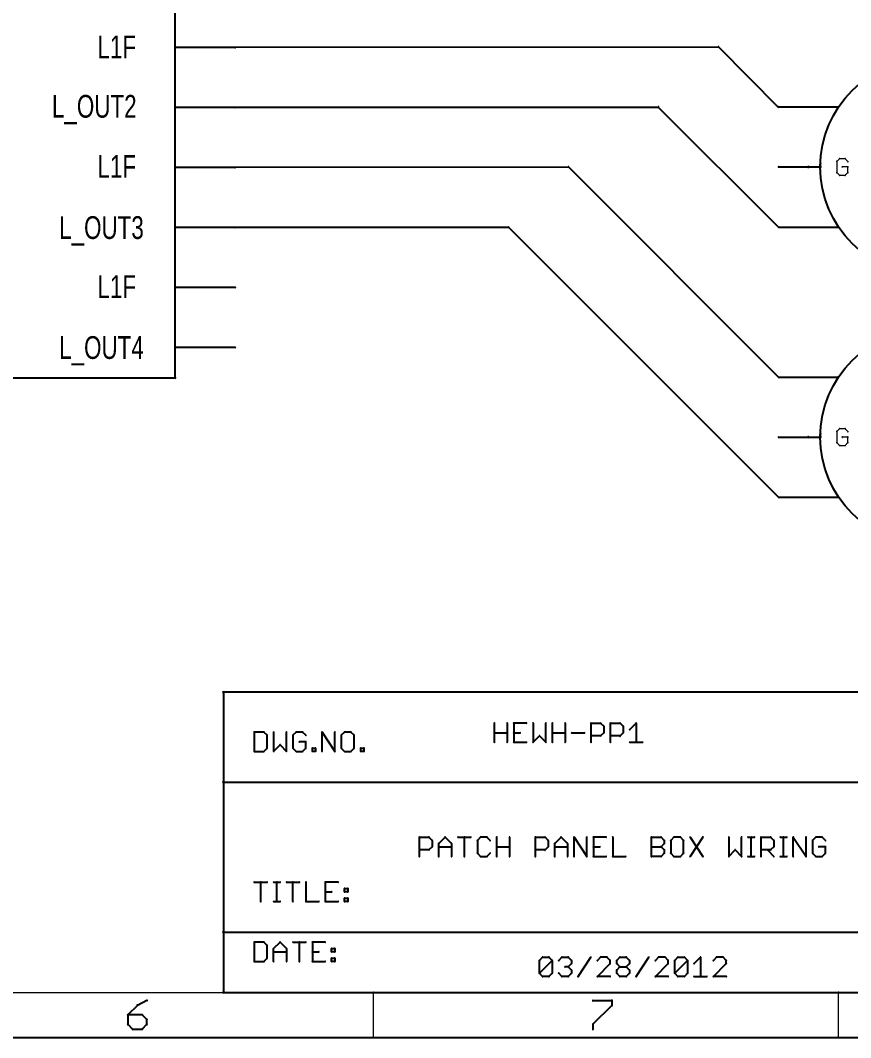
# Paper-space layout 'PATCH PANEL LAYOUT' of a CAD drawing. Header units: inches. Extents: x 0 to 12.8, y 0.2 to 9.1.
# Drawn here: x 8.273 to 11.04, y 0.249 to 3.639 of the extents above; entities that cross this region are included whole.
import ezdxf

# ---------------------------------------------------------------- set-up
doc = ezdxf.new("R2010")
doc.units = ezdxf.units.IN
doc.header["$MEASUREMENT"] = 0
for name, color, linetype in [('94', 14, 'Continuous'), ('95', 250, 'Continuous'), ('97', 94, 'Continuous'), ('TEXT', 4, 'Continuous'), ('THIN_NEON_GREEN', 3, 'Continuous'), ('THIN_RED', 1, 'Continuous')]:
    doc.layers.add(name, color=color, linetype=linetype)
doc.styles.add('SLDTEXTSTYLE0', font='TXT', dxfattribs={"width": 0.736842})

psp = doc.layouts.new('PATCH PANEL LAYOUT')

# ---------------------------------------------------------------- linework, layer by layer
at = {"layer": '94', "lineweight": 25}
for p, q in [((8.9895, 3.548), (8.7895, 3.548)), ((8.9895, 3.348), (8.7895, 3.348)), ((10.8, 3.35), (11, 3.35)), ((10.94, 3.15), (10.94, 3.16)), ((8.9895, 3.148), (8.7895, 3.148)), ((10.8, 3.15), (10.9, 3.15)), ((10.9, 3.15), (10.94, 3.15)), ((10.8, 2.95), (11, 2.95)), ((8.9895, 2.948), (8.7895, 2.948)), ((8.9895, 2.748), (8.7895, 2.748)), ((8.9895, 2.548), (8.7895, 2.548)), ((10.8, 2.45), (11, 2.45)), ((10.8, 2.25), (10.9, 2.25)), ((10.9, 2.25), (10.94, 2.25)), ((10.94, 2.25), (10.94, 2.26)), ((10.8, 2.05), (11, 2.05)), ((8.95, 1.4), (8.95, 1.1)), ((11.45, 1.4), (8.95, 1.4)), ((9.053, 1.2671), (9.053, 1.203)), ((9.085, 1.2671), (9.053, 1.2671)), ((9.0957, 1.2564), (9.085, 1.2671)), ((9.0957, 1.2137), (9.0957, 1.2564)), ((9.1175, 1.2671), (9.1175, 1.203)), ((9.1602, 1.203), (9.1602, 1.2671)), ((9.1926, 1.2671), (9.1819, 1.2564)), ((9.1819, 1.2564), (9.1819, 1.2137)), ((9.2139, 1.2671), (9.1926, 1.2671)), ((9.2246, 1.2564), (9.2139, 1.2671)), ((9.2786, 1.203), (9.2786, 1.2671)), ((9.2786, 1.2671), (9.3213, 1.203)), ((9.3213, 1.203), (9.3213, 1.2671)), ((9.3537, 1.2671), (9.343, 1.2564)), ((9.343, 1.2564), (9.343, 1.2137)), ((9.3751, 1.2671), (9.3537, 1.2671)), ((9.3857, 1.2564), (9.3751, 1.2671)), ((9.3857, 1.2137), (9.3857, 1.2564)), ((9.1175, 1.203), (9.1388, 1.2244)), ((9.1388, 1.2244), (9.1602, 1.203)), ((9.2246, 1.235), (9.2033, 1.235)), ((9.2246, 1.2137), (9.2246, 1.235)), ((9.053, 1.203), (9.085, 1.203)), ((9.085, 1.203), (9.0957, 1.2137)), ((9.1819, 1.2137), (9.1926, 1.203)), ((9.1926, 1.203), (9.2139, 1.203)), ((9.2139, 1.203), (9.2246, 1.2137)), ((9.2464, 1.203), (9.2464, 1.2137)), ((9.2464, 1.2137), (9.257, 1.2137)), ((9.257, 1.203), (9.2464, 1.203)), ((9.257, 1.2137), (9.257, 1.203)), ((9.343, 1.2137), (9.3537, 1.203)), ((9.3537, 1.203), (9.3751, 1.203)), ((9.3751, 1.203), (9.3857, 1.2137)), ((9.4075, 1.203), (9.4075, 1.2137)), ((9.4075, 1.2137), (9.4182, 1.2137)), ((9.4182, 1.203), (9.4075, 1.203)), ((9.4182, 1.2137), (9.4182, 1.203)), ((8.95, 1.1), (8.95, 0.6)), ((8.95, 1.1), (11.45, 1.1)), ((9.053, 0.7671), (9.0957, 0.7671)), ((9.0744, 0.703), (9.0744, 0.7671)), ((9.1175, 0.7671), (9.1388, 0.7671)), ((9.1281, 0.703), (9.1281, 0.7671)), ((9.1604, 0.7671), (9.2031, 0.7671)), ((9.1818, 0.703), (9.1818, 0.7671)), ((9.2249, 0.7671), (9.2249, 0.703)), ((9.332, 0.7671), (9.2893, 0.7671)), ((9.2893, 0.7671), (9.2893, 0.703)), ((9.3538, 0.7457), (9.3645, 0.7457)), ((9.3538, 0.735), (9.3538, 0.7457)), ((9.3645, 0.7457), (9.3645, 0.735)), ((9.2893, 0.735), (9.3107, 0.735)), ((9.3645, 0.735), (9.3538, 0.735)), ((9.3538, 0.7137), (9.3645, 0.7137)), ((9.3538, 0.703), (9.3538, 0.7137)), ((9.3645, 0.7137), (9.3645, 0.703)), ((9.1175, 0.703), (9.1388, 0.703)), ((9.2249, 0.703), (9.2676, 0.703)), ((9.2893, 0.703), (9.332, 0.703)), ((9.3645, 0.703), (9.3538, 0.703)), ((8.95, 0.6), (8.95, 0.4)), ((8.95, 0.6), (12.55, 0.6)), ((9.053, 0.5671), (9.053, 0.503)), ((9.085, 0.5671), (9.053, 0.5671)), ((9.0957, 0.5564), (9.085, 0.5671)), ((9.0957, 0.5137), (9.0957, 0.5564)), ((9.1175, 0.5457), (9.1388, 0.5671)), ((9.1175, 0.503), (9.1175, 0.5457)), ((9.1388, 0.5671), (9.1602, 0.5457)), ((9.1602, 0.5457), (9.1602, 0.503)), ((9.1819, 0.5671), (9.2246, 0.5671)), ((9.2033, 0.503), (9.2033, 0.5671)), ((9.2891, 0.5671), (9.2464, 0.5671)), ((9.2464, 0.5671), (9.2464, 0.503)), ((9.3108, 0.5457), (9.3215, 0.5457)), ((9.3108, 0.535), (9.3108, 0.5457)), ((9.3215, 0.5457), (9.3215, 0.535)), ((9.085, 0.503), (9.0957, 0.5137)), ((9.1175, 0.535), (9.1602, 0.535)), ((9.2464, 0.535), (9.2677, 0.535)), ((9.3215, 0.535), (9.3108, 0.535)), ((9.3108, 0.5137), (9.3215, 0.5137)), ((9.3108, 0.503), (9.3108, 0.5137)), ((9.3215, 0.5137), (9.3215, 0.503)), ((9.053, 0.503), (9.085, 0.503)), ((9.2464, 0.503), (9.2891, 0.503)), ((9.3215, 0.503), (9.3108, 0.503)), ((8.95, 0.4), (11.45, 0.4))]:
    psp.add_line(p, q, dxfattribs=at)
for centre in [(11.3, 3.15), (11.3, 2.25)]:
    psp.add_circle(centre, 0.3606, dxfattribs=at)
at = {"layer": '94', "lineweight": 18}
for centre, radius, start, end in [((8.7895, 3.548), 0.0015, 90, 270), ((8.9895, 3.548), 0.0015, 270, 90), ((8.7895, 3.348), 0.0015, 90, 270), ((8.9895, 3.348), 0.0015, 270, 90), ((10.8, 3.35), 0.0015, 90, 270), ((11, 3.35), 0.0015, 270, 90), ((10.9, 3.15), 0.0025, 90, 270), ((10.94, 3.16), 0.0025, 0, 180), ((10.94, 3.15), 0.0025, 270, 90), ((8.7895, 3.148), 0.0015, 90, 270), ((8.9895, 3.148), 0.0015, 270, 90), ((10.8, 3.15), 0.0015, 90, 270), ((10.9, 3.15), 0.0015, 270, 90), ((10.94, 3.15), 0.0025, 180, 0), ((8.7895, 2.948), 0.0015, 90, 270), ((8.9895, 2.948), 0.0015, 270, 90), ((10.8, 2.95), 0.0015, 90, 270), ((11, 2.95), 0.0015, 270, 90), ((8.7895, 2.748), 0.0015, 90, 270), ((8.9895, 2.748), 0.0015, 270, 90), ((8.7895, 2.548), 0.0015, 90, 270), ((8.9895, 2.548), 0.0015, 270, 90), ((8.7895, 2.448), 0.0025, 180, 0), ((8.7895, 2.448), 0.0025, 270, 90), ((10.8, 2.45), 0.0015, 90, 270), ((11, 2.45), 0.0015, 270, 90), ((10.8, 2.25), 0.0015, 90, 270), ((10.9, 2.25), 0.0025, 90, 270), ((10.9, 2.25), 0.0015, 270, 90), ((10.94, 2.26), 0.0025, 0, 180), ((10.94, 2.25), 0.0025, 180, 0), ((10.94, 2.25), 0.0025, 270, 90), ((10.8, 2.05), 0.0015, 90, 270), ((11, 2.05), 0.0015, 270, 90), ((8.95, 1.4), 0.0025, 0, 180), ((8.95, 1.4), 0.0025, 90, 270), ((9.053, 1.2671), 0.0015, 0, 180), ((9.053, 1.2671), 0.0015, 90, 270), ((9.085, 1.2671), 0.0015, 45, 225), ((9.085, 1.2671), 0.0015, 270, 90), ((9.0957, 1.2564), 0.0015, 0, 180), ((9.0957, 1.2564), 0.0015, 225, 45), ((9.1175, 1.2671), 0.0015, 0, 180), ((9.1602, 1.2671), 0.0015, 0, 180), ((9.1819, 1.2564), 0.0015, 0, 180), ((9.1819, 1.2564), 0.0015, 135, 315), ((9.1926, 1.2671), 0.0015, 90, 270), ((9.1926, 1.2671), 0.0015, 315, 135), ((9.2139, 1.2671), 0.0015, 45, 225), ((9.2139, 1.2671), 0.0015, 270, 90), ((9.2246, 1.2564), 0.0015, 225, 45), ((9.2786, 1.2671), 0.0015, 0, 180), ((9.2786, 1.2671), 0.0015, 33.6901, 213.6901), ((9.3213, 1.2671), 0.0015, 0, 180), ((9.343, 1.2564), 0.0015, 0, 180), ((9.343, 1.2564), 0.0015, 134.9865, 314.9865), ((9.3537, 1.2671), 0.0015, 90, 270), ((9.3537, 1.2671), 0.0015, 315.0135, 135.0135), ((9.3751, 1.2671), 0.0015, 45, 225), ((9.3751, 1.2671), 0.0015, 270, 90), ((9.3857, 1.2564), 0.0015, 0, 180), ((9.3857, 1.2564), 0.0015, 225.0135, 45.0135), ((9.1388, 1.2244), 0.0015, 45, 225), ((9.1388, 1.2244), 0.0015, 315, 135), ((9.2033, 1.235), 0.0015, 90, 270), ((9.2246, 1.235), 0.0015, 0, 180), ((9.2246, 1.235), 0.0015, 270, 90), ((9.053, 1.203), 0.0015, 90, 270), ((9.053, 1.203), 0.0015, 180, 0), ((9.085, 1.203), 0.0015, 134.9865, 314.9865), ((9.085, 1.203), 0.0015, 270, 90), ((9.0957, 1.2137), 0.0015, 180, 0), ((9.0957, 1.2137), 0.0015, 315.0135, 135.0135), ((9.1175, 1.203), 0.0015, 135, 315), ((9.1175, 1.203), 0.0015, 180, 0), ((9.1602, 1.203), 0.0015, 180, 0), ((9.1602, 1.203), 0.0015, 225, 45), ((9.1819, 1.2137), 0.0015, 44.9865, 224.9865), ((9.1819, 1.2137), 0.0015, 180, 0), ((9.1926, 1.203), 0.0015, 90, 270), ((9.1926, 1.203), 0.0015, 225.0135, 45.0135), ((9.2139, 1.203), 0.0015, 134.9865, 314.9865), ((9.2139, 1.203), 0.0015, 270, 90), ((9.2246, 1.2137), 0.0015, 180, 0), ((9.2246, 1.2137), 0.0015, 315.0135, 135.0135), ((9.2464, 1.2137), 0.0015, 0, 180), ((9.2464, 1.2137), 0.0015, 90, 270), ((9.2464, 1.203), 0.0015, 90, 270), ((9.2464, 1.203), 0.0015, 180, 0), ((9.257, 1.2137), 0.0015, 0, 180), ((9.257, 1.203), 0.0015, 180, 0), ((9.257, 1.2137), 0.0015, 270, 90), ((9.257, 1.203), 0.0015, 270, 90), ((9.2786, 1.203), 0.0015, 180, 0), ((9.3213, 1.203), 0.0015, 180, 0), ((9.3213, 1.203), 0.0015, 213.6795, 33.6795), ((9.343, 1.2137), 0.0015, 45, 225), ((9.343, 1.2137), 0.0015, 180, 0), ((9.3537, 1.203), 0.0015, 90, 270), ((9.3537, 1.203), 0.0015, 225, 45), ((9.3751, 1.203), 0.0015, 134.9865, 314.9865), ((9.3751, 1.203), 0.0015, 270, 90), ((9.3857, 1.2137), 0.0015, 180, 0), ((9.3857, 1.2137), 0.0015, 315, 135), ((9.4075, 1.2137), 0.0015, 0, 180), ((9.4075, 1.2137), 0.0015, 90, 270), ((9.4075, 1.203), 0.0015, 90, 270), ((9.4075, 1.203), 0.0015, 180, 0), ((9.4182, 1.2137), 0.0015, 0, 180), ((9.4182, 1.203), 0.0015, 180, 0), ((9.4182, 1.2137), 0.0015, 270, 90), ((9.4182, 1.203), 0.0015, 270, 90), ((8.95, 1.1), 0.0025, 0, 180), ((8.95, 1.1), 0.0025, 90, 270), ((8.95, 1.1), 0.0025, 180, 0), ((9.053, 0.7671), 0.0015, 90, 270), ((9.0744, 0.7671), 0.0015, 0, 180), ((9.0957, 0.7671), 0.0015, 270, 90), ((9.1175, 0.7671), 0.0015, 90, 270), ((9.1281, 0.7671), 0.0015, 0, 180), ((9.1388, 0.7671), 0.0015, 270, 90), ((9.1604, 0.7671), 0.0015, 90, 270), ((9.1818, 0.7671), 0.0015, 0, 180), ((9.2031, 0.7671), 0.0015, 270, 90), ((9.2249, 0.7671), 0.0015, 0, 180), ((9.2893, 0.7671), 0.0015, 90, 270), ((9.2893, 0.7671), 0.0015, 0, 180), ((9.332, 0.7671), 0.0015, 270, 90), ((9.3538, 0.7457), 0.0015, 90, 270), ((9.3538, 0.7457), 0.0015, 0, 180), ((9.3645, 0.7457), 0.0015, 0, 180), ((9.3645, 0.7457), 0.0015, 270, 90), ((9.2893, 0.735), 0.0015, 90, 270), ((9.3107, 0.735), 0.0015, 270, 90), ((9.3538, 0.735), 0.0015, 90, 270), ((9.3538, 0.735), 0.0015, 180, 0), ((9.3538, 0.7137), 0.0015, 90, 270), ((9.3538, 0.7137), 0.0015, 0, 180), ((9.3645, 0.735), 0.0015, 180, 0), ((9.3645, 0.7137), 0.0015, 0, 180), ((9.3645, 0.735), 0.0015, 270, 90), ((9.3645, 0.7137), 0.0015, 270, 90), ((9.0744, 0.703), 0.0015, 180, 0), ((9.1175, 0.703), 0.0015, 90, 270), ((9.1281, 0.703), 0.0015, 180, 0), ((9.1388, 0.703), 0.0015, 270, 90), ((9.1818, 0.703), 0.0015, 180, 0), ((9.2249, 0.703), 0.0015, 90, 270), ((9.2249, 0.703), 0.0015, 180, 0), ((9.2676, 0.703), 0.0015, 270, 90), ((9.2893, 0.703), 0.0015, 90, 270), ((9.2893, 0.703), 0.0015, 180, 0), ((9.332, 0.703), 0.0015, 270, 90), ((9.3538, 0.703), 0.0015, 90, 270), ((9.3538, 0.703), 0.0015, 180, 0), ((9.3645, 0.703), 0.0015, 180, 0), ((9.3645, 0.703), 0.0015, 270, 90), ((8.95, 0.6), 0.0025, 0, 180), ((8.95, 0.6), 0.0025, 90, 270), ((8.95, 0.6), 0.0025, 180, 0), ((9.053, 0.5671), 0.0015, 0, 180), ((9.053, 0.5671), 0.0015, 90, 270), ((9.085, 0.5671), 0.0015, 45, 225), ((9.085, 0.5671), 0.0015, 270, 90), ((9.0957, 0.5564), 0.0015, 0, 180), ((9.0957, 0.5564), 0.0015, 225, 45), ((9.1175, 0.5457), 0.0015, 0, 180), ((9.1175, 0.5457), 0.0015, 135, 315), ((9.1388, 0.5671), 0.0015, 45, 225), ((9.1388, 0.5671), 0.0015, 315, 135), ((9.1602, 0.5457), 0.0015, 0, 180), ((9.1602, 0.5457), 0.0015, 225, 45), ((9.1819, 0.5671), 0.0015, 90, 270), ((9.2033, 0.5671), 0.0015, 0, 180), ((9.2246, 0.5671), 0.0015, 270, 90), ((9.2464, 0.5671), 0.0015, 90, 270), ((9.2464, 0.5671), 0.0015, 0, 180), ((9.2891, 0.5671), 0.0015, 270, 90), ((9.3108, 0.5457), 0.0015, 90, 270), ((9.3108, 0.5457), 0.0015, 0, 180), ((9.3215, 0.5457), 0.0015, 0, 180), ((9.3215, 0.5457), 0.0015, 270, 90), ((9.0957, 0.5137), 0.0015, 180, 0), ((9.0957, 0.5137), 0.0015, 315.0135, 135.0135), ((9.1175, 0.535), 0.0015, 90, 270), ((9.1602, 0.535), 0.0015, 270, 90), ((9.2464, 0.535), 0.0015, 90, 270), ((9.2677, 0.535), 0.0015, 270, 90), ((9.3108, 0.535), 0.0015, 90, 270), ((9.3108, 0.535), 0.0015, 180, 0), ((9.3108, 0.5137), 0.0015, 90, 270), ((9.3108, 0.5137), 0.0015, 0, 180), ((9.3215, 0.535), 0.0015, 180, 0), ((9.3215, 0.5137), 0.0015, 0, 180), ((9.3215, 0.535), 0.0015, 270, 90), ((9.3215, 0.5137), 0.0015, 270, 90), ((9.053, 0.503), 0.0015, 90, 270), ((9.053, 0.503), 0.0015, 180, 0), ((9.085, 0.503), 0.0015, 134.9865, 314.9865), ((9.085, 0.503), 0.0015, 270, 90), ((9.1175, 0.503), 0.0015, 180, 0), ((9.1602, 0.503), 0.0015, 180, 0), ((9.2033, 0.503), 0.0015, 180, 0), ((9.2464, 0.503), 0.0015, 90, 270), ((9.2464, 0.503), 0.0015, 180, 0), ((9.2891, 0.503), 0.0015, 270, 90), ((9.3108, 0.503), 0.0015, 90, 270), ((9.3108, 0.503), 0.0015, 180, 0), ((9.3215, 0.503), 0.0015, 180, 0), ((9.3215, 0.503), 0.0015, 270, 90), ((8.95, 0.4), 0.0025, 90, 270), ((8.95, 0.4), 0.0025, 180, 0)]:
    psp.add_arc(centre, radius, start, end, dxfattribs=at)
at = {"layer": '95', "lineweight": 18}
for p, q in [((11.0037, 3.1775), (10.9945, 3.1684)), ((10.9945, 3.1684), (10.9945, 3.1317)), ((11.022, 3.1775), (11.0037, 3.1775)), ((11.0312, 3.1684), (11.022, 3.1775)), ((10.9945, 3.1317), (11.0037, 3.1225)), ((11.0037, 3.1225), (11.022, 3.1225)), ((11.0312, 3.15), (11.0128, 3.15)), ((11.022, 3.1225), (11.0312, 3.1317)), ((11.0312, 3.1317), (11.0312, 3.15)), ((11.0037, 2.2775), (10.9945, 2.2684)), ((11.022, 2.2775), (11.0037, 2.2775)), ((11.0312, 2.2684), (11.022, 2.2775)), ((10.9945, 2.2684), (10.9945, 2.2317)), ((11.0312, 2.25), (11.0128, 2.25)), ((11.0312, 2.2317), (11.0312, 2.25)), ((10.9945, 2.2317), (11.0037, 2.2225)), ((11.0037, 2.2225), (11.022, 2.2225)), ((11.022, 2.2225), (11.0312, 2.2317))]:
    psp.add_line(p, q, dxfattribs=at)
for centre, start, end in [((10.9945, 3.1684), 0, 180), ((10.9945, 3.1684), 135.0162, 315.0162), ((11.0037, 3.1775), 90, 270), ((11.0037, 3.1775), 314.9838, 134.9838), ((11.022, 3.1775), 45.0162, 225.0162), ((11.022, 3.1775), 270, 90), ((11.0312, 3.1684), 224.9838, 44.9838), ((10.9945, 3.1317), 180, 0), ((10.9945, 3.1317), 44.9838, 224.9838), ((11.0037, 3.1225), 90, 270), ((11.0037, 3.1225), 225.0162, 45.0162), ((11.0128, 3.15), 90, 270), ((11.022, 3.1225), 134.9838, 314.9838), ((11.022, 3.1225), 270, 90), ((11.0312, 3.15), 0, 180), ((11.0312, 3.1317), 180, 0), ((11.0312, 3.1317), 315.0162, 135.0162), ((11.0312, 3.15), 270, 90), ((11.0037, 2.2775), 90, 270), ((11.0037, 2.2775), 314.9838, 134.9838), ((11.022, 2.2775), 45.0162, 225.0162), ((11.022, 2.2775), 270, 90), ((10.9945, 2.2684), 0, 180), ((10.9945, 2.2684), 135.0162, 315.0162), ((11.0128, 2.25), 90, 270), ((11.0312, 2.25), 0, 180), ((11.0312, 2.2684), 224.9838, 44.9838), ((11.0312, 2.25), 270, 90), ((10.9945, 2.2317), 180, 0), ((10.9945, 2.2317), 44.9838, 224.9838), ((11.0037, 2.2225), 90, 270), ((11.0037, 2.2225), 225.0162, 45.0162), ((11.022, 2.2225), 134.9838, 314.9838), ((11.022, 2.2225), 270, 90), ((11.0312, 2.2317), 180, 0), ((11.0312, 2.2317), 315.0162, 135.0162)]:
    psp.add_arc(centre, 0.00125, start, end, dxfattribs=at)
at = {"layer": '97', "lineweight": 18}
for p, q in [((0.15, 0.4), (12.55, 0.4)), ((9.45, 0.25), (9.45, 0.4)), ((11, 0.25), (11, 0.4))]:
    psp.add_line(p, q, dxfattribs=at)
at = {"layer": '97', "lineweight": 25}
for p, q in [((8.6633, 0.3567), (8.6317, 0.325)), ((8.6949, 0.3725), (8.6633, 0.3567)), ((10.1817, 0.3725), (10.2449, 0.3725)), ((10.2449, 0.3567), (10.1817, 0.2934)), ((10.2449, 0.3725), (10.2449, 0.3567)), ((8.6317, 0.325), (8.6317, 0.2934)), ((8.6791, 0.325), (8.6317, 0.325)), ((8.6949, 0.3092), (8.6791, 0.325)), ((8.6949, 0.2934), (8.6949, 0.3092)), ((8.6317, 0.2934), (8.6475, 0.2776)), ((8.6475, 0.2776), (8.6791, 0.2776)), ((8.6791, 0.2776), (8.6949, 0.2934)), ((10.1817, 0.2934), (10.1817, 0.2776)), ((0, 0.25), (12.7, 0.25))]:
    psp.add_line(p, q, dxfattribs=at)
at = {"layer": '97', "lineweight": 18}
for centre, radius, start, end in [((8.6949, 0.3725), 0.002, 296.5651, 116.5651), ((9.45, 0.4), 0.000984, 0, 180), ((10.1817, 0.3725), 0.002, 90, 270), ((10.2449, 0.3725), 0.002, 0, 180), ((10.2449, 0.3725), 0.002, 270, 90), ((11, 0.4), 0.000984, 0, 180), ((8.6633, 0.3567), 0.002, 116.5651, 296.5651), ((8.6633, 0.3567), 0.002, 315, 135), ((10.2449, 0.3567), 0.002, 180, 0), ((10.2449, 0.3567), 0.002, 315.0101, 135.0101), ((8.6317, 0.325), 0.002, 0, 180), ((8.6317, 0.325), 0.002, 90, 270), ((8.6317, 0.325), 0.002, 134.9899, 314.9899), ((8.6791, 0.325), 0.002, 45, 225), ((8.6791, 0.325), 0.002, 270, 90), ((8.6949, 0.3092), 0.002, 0, 180), ((8.6949, 0.3092), 0.002, 224.9899, 44.9899), ((8.6317, 0.2934), 0.002, 45, 225), ((8.6317, 0.2934), 0.002, 180, 0), ((8.6475, 0.2776), 0.002, 90, 270), ((8.6475, 0.2776), 0.002, 225, 45), ((8.6791, 0.2776), 0.002, 135.0101, 315.0101), ((8.6791, 0.2776), 0.002, 270, 90), ((8.6949, 0.2934), 0.002, 180, 0), ((8.6949, 0.2934), 0.002, 315.0101, 135.0101), ((10.1817, 0.2934), 0.002, 0, 180), ((10.1817, 0.2934), 0.002, 135, 315), ((10.1817, 0.2776), 0.002, 180, 0), ((9.45, 0.25), 0.000984, 180, 0), ((11, 0.25), 0.000984, 180, 0)]:
    psp.add_arc(centre, radius, start, end, dxfattribs=at)
at = {"layer": 'TEXT', "lineweight": 25}
for p, q in [((9.853, 1.233), (9.853, 1.2971)), ((9.8957, 1.2971), (9.8957, 1.233)), ((9.9602, 1.2971), (9.9175, 1.2971)), ((9.9175, 1.2971), (9.9175, 1.233)), ((9.9819, 1.2971), (9.9819, 1.233)), ((10.0246, 1.233), (10.0246, 1.2971)), ((10.0464, 1.233), (10.0464, 1.2971)), ((10.0891, 1.2971), (10.0891, 1.233)), ((10.1753, 1.233), (10.1753, 1.2971)), ((10.1753, 1.2971), (10.2073, 1.2971)), ((10.2073, 1.2971), (10.218, 1.2864)), ((10.2397, 1.233), (10.2397, 1.2971)), ((10.2397, 1.2971), (10.2718, 1.2971)), ((10.2718, 1.2971), (10.2824, 1.2864)), ((10.3042, 1.2757), (10.3255, 1.2971)), ((10.3255, 1.2971), (10.3255, 1.233)), ((9.853, 1.265), (9.8957, 1.265)), ((9.9175, 1.265), (9.9388, 1.265)), ((9.9819, 1.233), (10.0033, 1.2544)), ((10.0033, 1.2544), (10.0246, 1.233)), ((10.0464, 1.265), (10.0891, 1.265)), ((10.1108, 1.265), (10.1535, 1.265)), ((10.2073, 1.2544), (10.1753, 1.2544)), ((10.218, 1.265), (10.2073, 1.2544)), ((10.218, 1.2864), (10.218, 1.265)), ((10.2718, 1.2544), (10.2397, 1.2544)), ((10.2824, 1.265), (10.2718, 1.2544)), ((10.2824, 1.2864), (10.2824, 1.265)), ((9.9175, 1.233), (9.9602, 1.233)), ((10.3042, 1.233), (10.3469, 1.233)), ((9.603, 0.853), (9.603, 0.9171)), ((9.603, 0.9171), (9.635, 0.9171)), ((9.635, 0.9171), (9.6457, 0.9064)), ((9.6675, 0.8957), (9.6888, 0.9171)), ((9.6888, 0.9171), (9.7102, 0.8957)), ((9.7319, 0.9171), (9.7746, 0.9171)), ((9.7533, 0.853), (9.7533, 0.9171)), ((9.807, 0.9171), (9.7964, 0.9064)), ((9.8284, 0.9171), (9.807, 0.9171)), ((9.8391, 0.9064), (9.8284, 0.9171)), ((9.8608, 0.853), (9.8608, 0.9171)), ((9.9035, 0.9171), (9.9035, 0.853)), ((9.9897, 0.853), (9.9897, 0.9171)), ((9.9897, 0.9171), (10.0218, 0.9171)), ((10.0218, 0.9171), (10.0324, 0.9064)), ((10.0542, 0.8957), (10.0755, 0.9171)), ((10.0755, 0.9171), (10.0969, 0.8957)), ((10.1186, 0.853), (10.1186, 0.9171)), ((10.1186, 0.9171), (10.1613, 0.853)), ((10.1613, 0.853), (10.1613, 0.9171)), ((10.2258, 0.9171), (10.1831, 0.9171)), ((10.1831, 0.9171), (10.1831, 0.853)), ((10.2476, 0.9171), (10.2476, 0.853)), ((10.3765, 0.853), (10.3765, 0.9171)), ((10.3765, 0.9171), (10.4085, 0.9171)), ((10.4085, 0.9171), (10.4192, 0.9064)), ((10.4516, 0.9171), (10.4409, 0.9064)), ((10.4729, 0.9171), (10.4516, 0.9171)), ((10.4836, 0.9064), (10.4729, 0.9171)), ((10.5054, 0.9171), (10.5481, 0.853)), ((10.5481, 0.9171), (10.5054, 0.853)), ((10.6343, 0.9171), (10.6343, 0.853)), ((10.677, 0.853), (10.677, 0.9171)), ((10.6987, 0.9171), (10.7201, 0.9171)), ((10.7094, 0.853), (10.7094, 0.9171)), ((10.7417, 0.853), (10.7417, 0.9171)), ((10.7417, 0.9171), (10.7737, 0.9171)), ((10.7737, 0.9171), (10.7844, 0.9064)), ((10.8062, 0.9171), (10.8275, 0.9171)), ((10.8168, 0.853), (10.8168, 0.9171)), ((10.8491, 0.853), (10.8491, 0.9171)), ((10.8491, 0.9171), (10.8918, 0.853)), ((10.8918, 0.853), (10.8918, 0.9171)), ((10.9243, 0.9171), (10.9136, 0.9064)), ((10.9456, 0.9171), (10.9243, 0.9171)), ((10.9563, 0.9064), (10.9456, 0.9171)), ((9.6457, 0.885), (9.635, 0.8744)), ((9.6457, 0.9064), (9.6457, 0.885)), ((9.6675, 0.853), (9.6675, 0.8957)), ((9.6675, 0.885), (9.7102, 0.885)), ((9.7102, 0.8957), (9.7102, 0.853)), ((9.7964, 0.9064), (9.7964, 0.8637)), ((9.8608, 0.885), (9.9035, 0.885)), ((10.0324, 0.885), (10.0218, 0.8744)), ((10.0324, 0.9064), (10.0324, 0.885)), ((10.0542, 0.853), (10.0542, 0.8957)), ((10.0542, 0.885), (10.0969, 0.885)), ((10.0969, 0.8957), (10.0969, 0.853)), ((10.1831, 0.885), (10.2044, 0.885)), ((10.3765, 0.885), (10.4085, 0.885)), ((10.4192, 0.8957), (10.4085, 0.885)), ((10.4085, 0.885), (10.4192, 0.8744)), ((10.4192, 0.9064), (10.4192, 0.8957)), ((10.4409, 0.9064), (10.4409, 0.8637)), ((10.4836, 0.8637), (10.4836, 0.9064)), ((10.7844, 0.885), (10.7737, 0.8744)), ((10.7844, 0.9064), (10.7844, 0.885)), ((10.9136, 0.9064), (10.9136, 0.8637)), ((10.9563, 0.885), (10.9349, 0.885)), ((10.9563, 0.8637), (10.9563, 0.885)), ((9.635, 0.8744), (9.603, 0.8744)), ((9.7964, 0.8637), (9.807, 0.853)), ((9.807, 0.853), (9.8284, 0.853)), ((9.8284, 0.853), (9.8391, 0.8637)), ((10.0218, 0.8744), (9.9897, 0.8744)), ((10.1831, 0.853), (10.2258, 0.853)), ((10.2476, 0.853), (10.2903, 0.853)), ((10.4085, 0.853), (10.3765, 0.853)), ((10.4192, 0.8637), (10.4085, 0.853)), ((10.4192, 0.8744), (10.4192, 0.8637)), ((10.4409, 0.8637), (10.4516, 0.853)), ((10.4516, 0.853), (10.4729, 0.853)), ((10.4729, 0.853), (10.4836, 0.8637)), ((10.6343, 0.853), (10.6556, 0.8744)), ((10.6556, 0.8744), (10.677, 0.853)), ((10.6987, 0.853), (10.7201, 0.853)), ((10.7737, 0.8744), (10.7417, 0.8744)), ((10.7631, 0.8744), (10.7844, 0.853)), ((10.8062, 0.853), (10.8275, 0.853)), ((10.9136, 0.8637), (10.9243, 0.853)), ((10.9243, 0.853), (10.9456, 0.853)), ((10.9456, 0.853), (10.9563, 0.8637)), ((10.003, 0.5064), (10.0137, 0.5171)), ((10.0137, 0.5171), (10.035, 0.5171)), ((10.035, 0.5171), (10.0457, 0.5064)), ((10.0675, 0.5064), (10.0781, 0.5171)), ((10.0781, 0.5171), (10.0995, 0.5171)), ((10.0995, 0.5171), (10.1102, 0.5064)), ((10.1319, 0.453), (10.1746, 0.5171)), ((10.207, 0.5171), (10.1964, 0.5064)), ((10.2284, 0.5171), (10.207, 0.5171)), ((10.2391, 0.5064), (10.2284, 0.5171)), ((10.2608, 0.5064), (10.2715, 0.5171)), ((10.2715, 0.5171), (10.2928, 0.5171)), ((10.2928, 0.5171), (10.3035, 0.5064)), ((10.3253, 0.453), (10.368, 0.5171)), ((10.4004, 0.5171), (10.3897, 0.5064)), ((10.4218, 0.5171), (10.4004, 0.5171)), ((10.4324, 0.5064), (10.4218, 0.5171)), ((10.4542, 0.5064), (10.4649, 0.5171)), ((10.4649, 0.5171), (10.4862, 0.5171)), ((10.4862, 0.5171), (10.4969, 0.5064)), ((10.5186, 0.4957), (10.54, 0.5171)), ((10.54, 0.5171), (10.54, 0.453)), ((10.5938, 0.5171), (10.5831, 0.5064)), ((10.6151, 0.5171), (10.5938, 0.5171)), ((10.6258, 0.5064), (10.6151, 0.5171)), ((10.003, 0.4637), (10.003, 0.5064)), ((10.003, 0.4637), (10.0457, 0.5064)), ((10.0457, 0.5064), (10.0457, 0.4637)), ((10.0995, 0.485), (10.0888, 0.485)), ((10.1102, 0.4957), (10.0995, 0.485)), ((10.0995, 0.485), (10.1102, 0.4744)), ((10.1102, 0.5064), (10.1102, 0.4957)), ((10.1964, 0.453), (10.2391, 0.4957)), ((10.2391, 0.4957), (10.2391, 0.5064)), ((10.2608, 0.4957), (10.2608, 0.5064)), ((10.2715, 0.485), (10.2608, 0.4957)), ((10.2608, 0.4744), (10.2715, 0.485)), ((10.2715, 0.485), (10.2928, 0.485)), ((10.3035, 0.4957), (10.2928, 0.485)), ((10.2928, 0.485), (10.3035, 0.4744)), ((10.3035, 0.5064), (10.3035, 0.4957)), ((10.3897, 0.453), (10.4324, 0.4957)), ((10.4324, 0.4957), (10.4324, 0.5064)), ((10.4542, 0.4637), (10.4542, 0.5064)), ((10.4542, 0.4637), (10.4969, 0.5064)), ((10.4969, 0.5064), (10.4969, 0.4637)), ((10.5831, 0.453), (10.6258, 0.4957)), ((10.6258, 0.4957), (10.6258, 0.5064)), ((10.0137, 0.453), (10.003, 0.4637)), ((10.035, 0.453), (10.0137, 0.453)), ((10.0457, 0.4637), (10.035, 0.453)), ((10.0781, 0.453), (10.0675, 0.4637)), ((10.0995, 0.453), (10.0781, 0.453)), ((10.1102, 0.4637), (10.0995, 0.453)), ((10.1102, 0.4744), (10.1102, 0.4637)), ((10.2391, 0.453), (10.1964, 0.453)), ((10.2608, 0.4637), (10.2608, 0.4744)), ((10.2715, 0.453), (10.2608, 0.4637)), ((10.2928, 0.453), (10.2715, 0.453)), ((10.3035, 0.4637), (10.2928, 0.453)), ((10.3035, 0.4744), (10.3035, 0.4637)), ((10.4324, 0.453), (10.3897, 0.453)), ((10.4649, 0.453), (10.4542, 0.4637)), ((10.4862, 0.453), (10.4649, 0.453)), ((10.4969, 0.4637), (10.4862, 0.453)), ((10.5186, 0.453), (10.5613, 0.453)), ((10.6258, 0.453), (10.5831, 0.453))]:
    psp.add_line(p, q, dxfattribs=at)
at = {"layer": 'TEXT', "lineweight": 18}
for centre, start, end in [((8.9895, 3.548), 90, 270), ((10.6, 3.55), 45, 225), ((10.6, 3.55), 270, 90), ((8.9895, 3.348), 90, 270), ((10.4, 3.35), 45, 225), ((10.4, 3.35), 270, 90), ((10.8, 3.35), 225, 45), ((8.9895, 3.148), 90, 270), ((10.1, 3.15), 45, 225), ((10.1, 3.15), 270, 90), ((8.9895, 2.948), 90, 270), ((9.9, 2.95), 45, 225), ((9.9, 2.95), 270, 90), ((10.8, 2.95), 225, 45), ((10.8, 2.45), 225, 45), ((10.8, 2.05), 225, 45), ((9.853, 1.2971), 0, 180), ((9.8957, 1.2971), 0, 180), ((9.9175, 1.2971), 90, 270), ((9.9175, 1.2971), 0, 180), ((9.9602, 1.2971), 270, 90), ((9.9819, 1.2971), 0, 180), ((10.0246, 1.2971), 0, 180), ((10.0464, 1.2971), 0, 180), ((10.0891, 1.2971), 0, 180), ((10.1753, 1.2971), 0, 180), ((10.1753, 1.2971), 90, 270), ((10.2073, 1.2971), 45, 225), ((10.2073, 1.2971), 270, 90), ((10.2397, 1.2971), 0, 180), ((10.2397, 1.2971), 90, 270), ((10.2718, 1.2971), 44.9865, 224.9865), ((10.2718, 1.2971), 270, 90), ((10.3255, 1.2971), 0, 180), ((10.3255, 1.2971), 315, 135), ((9.853, 1.265), 90, 270), ((9.8957, 1.265), 270, 90), ((9.9175, 1.265), 90, 270), ((9.9388, 1.265), 270, 90), ((10.0033, 1.2544), 45, 225), ((10.0033, 1.2544), 315, 135), ((10.0464, 1.265), 90, 270), ((10.0891, 1.265), 270, 90), ((10.1108, 1.265), 90, 270), ((10.1535, 1.265), 270, 90), ((10.1753, 1.2544), 90, 270), ((10.2073, 1.2544), 135, 315), ((10.2073, 1.2544), 270, 90), ((10.218, 1.2864), 0, 180), ((10.218, 1.265), 180, 0), ((10.218, 1.2864), 225, 45), ((10.218, 1.265), 315.0135, 135.0135), ((10.2397, 1.2544), 90, 270), ((10.2718, 1.2544), 135.0135, 315.0135), ((10.2718, 1.2544), 270, 90), ((10.2824, 1.2864), 0, 180), ((10.2824, 1.265), 180, 0), ((10.2824, 1.2864), 225, 45), ((10.2824, 1.265), 315.0135, 135.0135), ((10.3042, 1.2757), 134.9865, 314.9865), ((9.853, 1.233), 180, 0), ((9.8957, 1.233), 180, 0), ((9.9175, 1.233), 90, 270), ((9.9175, 1.233), 180, 0), ((9.9602, 1.233), 270, 90), ((9.9819, 1.233), 135, 315), ((9.9819, 1.233), 180, 0), ((10.0246, 1.233), 180, 0), ((10.0246, 1.233), 225, 45), ((10.0464, 1.233), 180, 0), ((10.0891, 1.233), 180, 0), ((10.1753, 1.233), 180, 0), ((10.2397, 1.233), 180, 0), ((10.3042, 1.233), 90, 270), ((10.3255, 1.233), 180, 0), ((10.3469, 1.233), 270, 90), ((9.603, 0.9171), 0, 180), ((9.603, 0.9171), 90, 270), ((9.635, 0.9171), 45, 225), ((9.635, 0.9171), 270, 90), ((9.6888, 0.9171), 45, 225), ((9.6888, 0.9171), 315, 135), ((9.7319, 0.9171), 90, 270), ((9.7533, 0.9171), 0, 180), ((9.7746, 0.9171), 270, 90), ((9.807, 0.9171), 90, 270), ((9.807, 0.9171), 315, 135), ((9.8284, 0.9171), 45, 225), ((9.8284, 0.9171), 270, 90), ((9.8608, 0.9171), 0, 180), ((9.9035, 0.9171), 0, 180), ((9.9897, 0.9171), 0, 180), ((9.9897, 0.9171), 90, 270), ((10.0218, 0.9171), 44.9865, 224.9865), ((10.0218, 0.9171), 270, 90), ((10.0755, 0.9171), 45, 225), ((10.0755, 0.9171), 315, 135), ((10.1186, 0.9171), 0, 180), ((10.1186, 0.9171), 33.6901, 213.6901), ((10.1613, 0.9171), 0, 180), ((10.1831, 0.9171), 90, 270), ((10.1831, 0.9171), 0, 180), ((10.2258, 0.9171), 270, 90), ((10.2476, 0.9171), 0, 180), ((10.3765, 0.9171), 0, 180), ((10.3765, 0.9171), 90, 270), ((10.4085, 0.9171), 44.9865, 224.9865), ((10.4085, 0.9171), 270, 90), ((10.4516, 0.9171), 90, 270), ((10.4516, 0.9171), 315, 135), ((10.4729, 0.9171), 44.9865, 224.9865), ((10.4729, 0.9171), 270, 90), ((10.5054, 0.9171), 33.6901, 213.6901), ((10.5481, 0.9171), 326.3099, 146.3099), ((10.6343, 0.9171), 0, 180), ((10.677, 0.9171), 0, 180), ((10.6987, 0.9171), 90, 270), ((10.7094, 0.9171), 0, 180), ((10.7201, 0.9171), 270, 90), ((10.7417, 0.9171), 0, 180), ((10.7417, 0.9171), 90, 270), ((10.7737, 0.9171), 45, 225), ((10.7737, 0.9171), 270, 90), ((10.8062, 0.9171), 90, 270), ((10.8168, 0.9171), 0, 180), ((10.8275, 0.9171), 270, 90), ((10.8491, 0.9171), 0, 180), ((10.8491, 0.9171), 33.6795, 213.6795), ((10.8918, 0.9171), 0, 180), ((10.9243, 0.9171), 90, 270), ((10.9243, 0.9171), 315.0135, 135.0135), ((10.9456, 0.9171), 45, 225), ((10.9456, 0.9171), 270, 90), ((9.6457, 0.9064), 0, 180), ((9.6457, 0.885), 180, 0), ((9.6457, 0.9064), 225, 45), ((9.6457, 0.885), 315.0135, 135.0135), ((9.6675, 0.8957), 0, 180), ((9.6675, 0.8957), 135, 315), ((9.6675, 0.885), 90, 270), ((9.7102, 0.8957), 0, 180), ((9.7102, 0.8957), 225, 45), ((9.7102, 0.885), 270, 90), ((9.7964, 0.9064), 0, 180), ((9.7964, 0.9064), 135, 315), ((9.8391, 0.9064), 225, 45), ((9.8608, 0.885), 90, 270), ((9.9035, 0.885), 270, 90), ((10.0324, 0.9064), 0, 180), ((10.0324, 0.885), 180, 0), ((10.0324, 0.9064), 225, 45), ((10.0324, 0.885), 315.0135, 135.0135), ((10.0542, 0.8957), 0, 180), ((10.0542, 0.8957), 134.9865, 314.9865), ((10.0542, 0.885), 90, 270), ((10.0969, 0.8957), 0, 180), ((10.0969, 0.8957), 225, 45), ((10.0969, 0.885), 270, 90), ((10.1831, 0.885), 90, 270), ((10.2044, 0.885), 270, 90), ((10.3765, 0.885), 90, 270), ((10.4085, 0.885), 44.9865, 224.9865), ((10.4085, 0.885), 135.0135, 315.0135), ((10.4085, 0.885), 270, 90), ((10.4192, 0.9064), 0, 180), ((10.4192, 0.8957), 180, 0), ((10.4192, 0.9064), 225.0135, 45.0135), ((10.4192, 0.8957), 314.9865, 134.9865), ((10.4409, 0.9064), 0, 180), ((10.4409, 0.9064), 134.9865, 314.9865), ((10.4836, 0.9064), 0, 180), ((10.4836, 0.9064), 225.0135, 45.0135), ((10.7844, 0.9064), 0, 180), ((10.7844, 0.885), 180, 0), ((10.7844, 0.9064), 225.0135, 45.0135), ((10.7844, 0.885), 315, 135), ((10.9136, 0.9064), 0, 180), ((10.9136, 0.9064), 134.9865, 314.9865), ((10.9349, 0.885), 90, 270), ((10.9563, 0.885), 0, 180), ((10.9563, 0.9064), 225.0135, 45.0135), ((10.9563, 0.885), 270, 90), ((9.603, 0.8744), 90, 270), ((9.603, 0.853), 180, 0), ((9.635, 0.8744), 135, 315), ((9.635, 0.8744), 270, 90), ((9.6675, 0.853), 180, 0), ((9.7102, 0.853), 180, 0), ((9.7533, 0.853), 180, 0), ((9.7964, 0.8637), 44.9865, 224.9865), ((9.7964, 0.8637), 180, 0), ((9.807, 0.853), 90, 270), ((9.807, 0.853), 225.0135, 45.0135), ((9.8284, 0.853), 134.9865, 314.9865), ((9.8284, 0.853), 270, 90), ((9.8391, 0.8637), 315.0135, 135.0135), ((9.8608, 0.853), 180, 0), ((9.9035, 0.853), 180, 0), ((9.9897, 0.8744), 90, 270), ((9.9897, 0.853), 180, 0), ((10.0218, 0.8744), 135.0135, 315.0135), ((10.0218, 0.8744), 270, 90), ((10.0542, 0.853), 180, 0), ((10.0969, 0.853), 180, 0), ((10.1186, 0.853), 180, 0), ((10.1613, 0.853), 180, 0), ((10.1613, 0.853), 213.6901, 33.6901), ((10.1831, 0.853), 90, 270), ((10.1831, 0.853), 180, 0), ((10.2258, 0.853), 270, 90), ((10.2476, 0.853), 180, 0), ((10.2476, 0.853), 90, 270), ((10.2903, 0.853), 270, 90), ((10.3765, 0.853), 90, 270), ((10.3765, 0.853), 180, 0), ((10.4085, 0.853), 135, 315), ((10.4085, 0.853), 270, 90), ((10.4192, 0.8744), 0, 180), ((10.4192, 0.8637), 180, 0), ((10.4192, 0.8744), 225, 45), ((10.4192, 0.8637), 315, 135), ((10.4409, 0.8637), 45, 225), ((10.4409, 0.8637), 180, 0), ((10.4516, 0.853), 90, 270), ((10.4516, 0.853), 225.0135, 45.0135), ((10.4729, 0.853), 135, 315), ((10.4729, 0.853), 270, 90), ((10.4836, 0.8637), 180, 0), ((10.4836, 0.8637), 315, 135), ((10.5054, 0.853), 146.3099, 326.3099), ((10.5481, 0.853), 213.6901, 33.6901), ((10.6343, 0.853), 134.9865, 314.9865), ((10.6343, 0.853), 180, 0), ((10.6556, 0.8744), 44.9865, 224.9865), ((10.6556, 0.8744), 315.0135, 135.0135), ((10.677, 0.853), 180, 0), ((10.677, 0.853), 225.0135, 45.0135), ((10.6987, 0.853), 90, 270), ((10.7094, 0.853), 180, 0), ((10.7201, 0.853), 270, 90), ((10.7417, 0.8744), 90, 270), ((10.7417, 0.853), 180, 0), ((10.7631, 0.8744), 44.9865, 224.9865), ((10.7737, 0.8744), 135, 315), ((10.7737, 0.8744), 270, 90), ((10.7844, 0.853), 225.0135, 45.0135), ((10.8062, 0.853), 90, 270), ((10.8168, 0.853), 180, 0), ((10.8275, 0.853), 270, 90), ((10.8491, 0.853), 180, 0), ((10.8918, 0.853), 180, 0), ((10.8918, 0.853), 213.6795, 33.6795), ((10.9136, 0.8637), 45, 225), ((10.9136, 0.8637), 180, 0), ((10.9243, 0.853), 90, 270), ((10.9243, 0.853), 225, 45), ((10.9456, 0.853), 134.9865, 314.9865), ((10.9456, 0.853), 270, 90), ((10.9563, 0.8637), 180, 0), ((10.9563, 0.8637), 315, 135), ((10.0137, 0.5171), 90, 270), ((10.0137, 0.5171), 315, 135), ((10.035, 0.5171), 45, 225), ((10.035, 0.5171), 270, 90), ((10.0781, 0.5171), 90, 270), ((10.0781, 0.5171), 315, 135), ((10.0995, 0.5171), 45, 225), ((10.0995, 0.5171), 270, 90), ((10.1746, 0.5171), 326.3099, 146.3099), ((10.207, 0.5171), 90, 270), ((10.207, 0.5171), 315, 135), ((10.2284, 0.5171), 45, 225), ((10.2284, 0.5171), 270, 90), ((10.2715, 0.5171), 90, 270), ((10.2715, 0.5171), 315, 135), ((10.2928, 0.5171), 45, 225), ((10.2928, 0.5171), 270, 90), ((10.368, 0.5171), 326.3099, 146.3099), ((10.4004, 0.5171), 90, 270), ((10.4004, 0.5171), 315, 135), ((10.4218, 0.5171), 44.9865, 224.9865), ((10.4218, 0.5171), 270, 90), ((10.4649, 0.5171), 90, 270), ((10.4649, 0.5171), 315, 135), ((10.4862, 0.5171), 44.9865, 224.9865), ((10.4862, 0.5171), 270, 90), ((10.54, 0.5171), 0, 180), ((10.54, 0.5171), 315, 135), ((10.5938, 0.5171), 90, 270), ((10.5938, 0.5171), 315, 135), ((10.6151, 0.5171), 44.9865, 224.9865), ((10.6151, 0.5171), 270, 90), ((10.003, 0.5064), 0, 180), ((10.003, 0.5064), 135, 315), ((10.0457, 0.5064), 0, 180), ((10.0457, 0.5064), 315, 135), ((10.0457, 0.5064), 225, 45), ((10.0675, 0.5064), 135, 315), ((10.0888, 0.485), 90, 270), ((10.0995, 0.485), 45, 225), ((10.0995, 0.485), 135, 315), ((10.0995, 0.485), 270, 90), ((10.1102, 0.5064), 0, 180), ((10.1102, 0.4957), 180, 0), ((10.1102, 0.4744), 0, 180), ((10.1102, 0.5064), 225, 45), ((10.1102, 0.4957), 315, 135), ((10.1102, 0.4744), 224.9865, 44.9865), ((10.1964, 0.5064), 135, 315), ((10.2391, 0.5064), 0, 180), ((10.2391, 0.4957), 180, 0), ((10.2391, 0.5064), 225, 45), ((10.2391, 0.4957), 315, 135), ((10.2608, 0.5064), 0, 180), ((10.2608, 0.5064), 135, 315), ((10.2608, 0.4957), 45, 225), ((10.2608, 0.4957), 180, 0), ((10.2608, 0.4744), 0, 180), ((10.2608, 0.4744), 135.0135, 315.0135), ((10.2715, 0.485), 90, 270), ((10.2715, 0.485), 315, 135), ((10.2715, 0.485), 225, 45), ((10.2928, 0.485), 45, 225), ((10.2928, 0.485), 135, 315), ((10.2928, 0.485), 270, 90), ((10.3035, 0.5064), 0, 180), ((10.3035, 0.4957), 180, 0), ((10.3035, 0.4744), 0, 180), ((10.3035, 0.5064), 225, 45), ((10.3035, 0.4957), 315, 135), ((10.3035, 0.4744), 224.9865, 44.9865), ((10.3897, 0.5064), 134.9865, 314.9865), ((10.4324, 0.5064), 0, 180), ((10.4324, 0.4957), 180, 0), ((10.4324, 0.5064), 225, 45), ((10.4324, 0.4957), 315, 135), ((10.4542, 0.5064), 0, 180), ((10.4542, 0.5064), 134.9865, 314.9865), ((10.4969, 0.5064), 0, 180), ((10.4969, 0.5064), 315, 135), ((10.4969, 0.5064), 225, 45), ((10.5186, 0.4957), 134.9865, 314.9865), ((10.5831, 0.5064), 134.9865, 314.9865), ((10.6258, 0.5064), 0, 180), ((10.6258, 0.4957), 180, 0), ((10.6258, 0.5064), 225, 45), ((10.6258, 0.4957), 315, 135), ((10.003, 0.4637), 44.9865, 224.9865), ((10.003, 0.4637), 135.0135, 315.0135), ((10.003, 0.4637), 180, 0), ((10.0137, 0.453), 90, 270), ((10.0137, 0.453), 225.0135, 45.0135), ((10.035, 0.453), 134.9865, 314.9865), ((10.035, 0.453), 270, 90), ((10.0457, 0.4637), 180, 0), ((10.0457, 0.4637), 315.0135, 135.0135), ((10.0675, 0.4637), 44.9865, 224.9865), ((10.0781, 0.453), 90, 270), ((10.0781, 0.453), 225.0135, 45.0135), ((10.0995, 0.453), 134.9865, 314.9865), ((10.0995, 0.453), 270, 90), ((10.1102, 0.4637), 180, 0), ((10.1102, 0.4637), 315.0135, 135.0135), ((10.1319, 0.453), 146.3099, 326.3099), ((10.1964, 0.453), 90, 270), ((10.1964, 0.453), 135, 315), ((10.2391, 0.453), 270, 90), ((10.2608, 0.4637), 44.9865, 224.9865), ((10.2608, 0.4637), 180, 0), ((10.2715, 0.453), 90, 270), ((10.2715, 0.453), 225.0135, 45.0135), ((10.2928, 0.453), 134.9865, 314.9865), ((10.2928, 0.453), 270, 90), ((10.3035, 0.4637), 180, 0), ((10.3035, 0.4637), 315.0135, 135.0135), ((10.3253, 0.453), 146.3099, 326.3099), ((10.3897, 0.453), 90, 270), ((10.3897, 0.453), 134.9865, 314.9865), ((10.4324, 0.453), 270, 90), ((10.4542, 0.4637), 45, 225), ((10.4542, 0.4637), 135, 315), ((10.4542, 0.4637), 180, 0), ((10.4649, 0.453), 90, 270), ((10.4649, 0.453), 225.0135, 45.0135), ((10.4862, 0.453), 135, 315), ((10.4862, 0.453), 270, 90), ((10.4969, 0.4637), 180, 0), ((10.4969, 0.4637), 315.0135, 135.0135), ((10.5186, 0.453), 90, 270), ((10.54, 0.453), 180, 0), ((10.5613, 0.453), 270, 90), ((10.5831, 0.453), 90, 270), ((10.5831, 0.453), 134.9865, 314.9865), ((10.6258, 0.453), 270, 90)]:
    psp.add_arc(centre, 0.0015, start, end, dxfattribs=at)
at = {"layer": 'THIN_NEON_GREEN', "lineweight": 25}
for p, q in [((8.7895, 2.448), (8.7895, 4.248)), ((7.8895, 2.448), (8.7895, 2.448))]:
    psp.add_line(p, q, dxfattribs=at)
at = {"layer": 'THIN_RED'}
for p, q in [((8.9895, 3.5495), (10.6, 3.55)), ((10.6, 3.55), (10.8, 3.3485)), ((8.9895, 3.3495), (10.3989, 3.3489)), ((10.3989, 3.3489), (10.8, 2.95)), ((8.9895, 3.1495), (10.1, 3.15)), ((10.1, 3.15), (10.8, 2.45)), ((8.9895, 2.9495), (9.9, 2.95)), ((9.9, 2.95), (10.8, 2.05))]:
    psp.add_line(p, q, dxfattribs=at)

# ---------------------------------------------------------------- texts
at = {"layer": 'TEXT', "char_height": 0.07576, "attachment_point": 2, "style": 'SLDTEXTSTYLE0'}
for s, insert in [('L1F', (8.5945, 3.5877)), ('L_OUT2', (8.5197, 3.3901)), ('L1F', (8.5945, 3.1897)), ('L_OUT3', (8.5436, 2.986)), ('L1F', (8.5945, 2.7891)), ('L_OUT4', (8.5436, 2.5863))]:
    psp.add_mtext(s, dxfattribs=dict(at, insert=insert))

doc.saveas('drawing.dxf')
